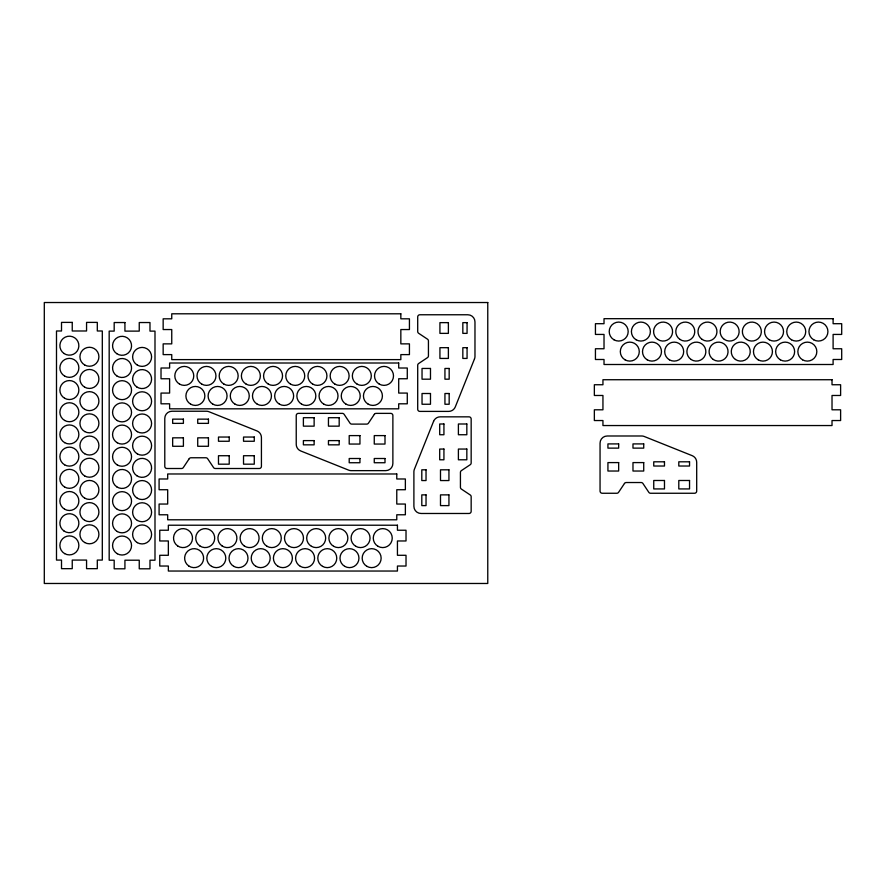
<?xml version="1.0" encoding="UTF-8"?>
<svg xmlns="http://www.w3.org/2000/svg" width="886" height="886" viewBox="0 0 886 886"><rect width="100%" height="100%" fill="white"/><g stroke="black" fill="none" stroke-linecap="round" stroke-linejoin="round"><path stroke-width="1.33" d="M433.575 421.337L414.404 469.248A7.154 7.154 0 0 0 413.895 471.917L413.895 506.327A7.154 7.154 0 0 0 421.06 513.481L469.026 513.481A2.149 2.149 0 0 0 471.164 511.344L471.164 496.736A2.149 2.149 0 0 0 470.211 494.953L461.385 489.072A2.149 2.149 0 0 1 460.432 487.278L460.432 472.393A2.149 2.149 0 0 1 461.385 470.61L470.211 464.729A2.149 2.149 0 0 0 471.164 462.935L471.164 418.989A2.149 2.149 0 0 0 469.026 416.841L440.22 416.841A7.154 7.154 0 0 0 433.575 421.337M474.464 358.985L455.293 406.907A7.154 7.154 0 0 1 448.648 411.403L419.853 411.403A2.149 2.149 0 0 1 417.705 409.254L417.705 365.298A2.149 2.149 0 0 1 418.657 363.515L427.484 357.634A2.149 2.149 0 0 0 428.436 355.84L428.436 340.966A2.149 2.149 0 0 0 427.484 339.172L418.657 333.291A2.149 2.149 0 0 1 417.705 331.508L417.705 316.9A2.149 2.149 0 0 1 419.853 314.763L467.819 314.763A7.154 7.154 0 0 1 474.974 321.917L474.974 356.327A7.154 7.154 0 0 1 474.464 358.985M189.205 458.726L183.324 467.553A2.149 2.149 0 0 1 181.53 468.506L166.933 468.506A2.149 2.149 0 0 1 164.785 466.357L164.785 418.391A7.154 7.154 0 0 1 171.939 411.237L206.36 411.237A7.154 7.154 0 0 1 209.018 411.746L256.929 430.906A7.154 7.154 0 0 1 261.425 437.562L261.425 466.357A2.149 2.149 0 0 1 259.288 468.506L215.331 468.506A2.149 2.149 0 0 1 213.548 467.553L207.656 458.726A2.149 2.149 0 0 0 205.873 457.763L190.988 457.763A2.149 2.149 0 0 0 189.205 458.726M374.346 414.327L368.454 423.154A2.149 2.149 0 0 1 366.671 424.106L351.786 424.106A2.149 2.149 0 0 1 350.003 423.154L344.122 414.327A2.149 2.149 0 0 0 342.328 413.374L298.383 413.374A2.149 2.149 0 0 0 296.234 415.523L296.234 444.318A7.154 7.154 0 0 0 300.731 450.963L348.641 470.134A7.154 7.154 0 0 0 351.299 470.643L385.72 470.643A7.154 7.154 0 0 0 392.875 463.489L392.875 415.523A2.149 2.149 0 0 0 390.726 413.374L376.129 413.374A2.149 2.149 0 0 0 374.346 414.327M624.475 483.479L618.583 492.306A2.149 2.149 0 0 1 616.8 493.258L602.203 493.258A2.149 2.149 0 0 1 600.055 491.121L600.055 443.155A7.154 7.154 0 0 1 607.209 435.99L641.63 435.99A7.154 7.154 0 0 1 644.288 436.499L692.199 455.67A7.154 7.154 0 0 1 696.695 462.315L696.695 491.121A2.149 2.149 0 0 1 694.546 493.258L650.601 493.258A2.149 2.149 0 0 1 648.807 492.306L642.926 483.479A2.149 2.149 0 0 0 641.143 482.527L626.258 482.527A2.149 2.149 0 0 0 624.475 483.479M487.765 302.525L44.3 302.525L44.3 583.475L487.765 583.475L487.765 302.525M400.837 313.799L171.751 313.799L171.751 318.816L163.157 318.816L163.157 329.548L171.751 329.548L171.751 343.868L163.157 343.868L163.157 354.61L171.751 354.61L171.751 359.616L400.837 359.616L400.837 354.61L409.432 354.61L409.432 343.868L400.837 343.868L400.837 329.548L409.432 329.548L409.432 318.816L400.837 318.816L400.837 313.799M833.106 318.683L604.019 318.683L604.019 323.7L595.436 323.7L595.436 334.432L604.019 334.432L604.019 348.752L595.436 348.752L595.436 359.495L604.019 359.495L604.019 364.5L833.106 364.5L833.106 359.495L841.7 359.495L841.7 348.752L833.106 348.752L833.106 334.432L841.7 334.432L841.7 323.7L833.106 323.7L833.106 318.683M72.242 322.393L61.511 322.393L61.511 330.987L56.494 330.987L56.494 560.074L61.511 560.074L61.511 568.668L72.242 568.668L72.242 560.074L86.562 560.074L86.562 568.668L97.305 568.668L97.305 560.074L102.311 560.074L102.311 330.987L97.305 330.987L97.305 322.393L86.562 322.393L86.562 330.987L72.242 330.987L72.242 322.393M124.926 322.537L114.183 322.537L114.183 331.12L109.177 331.12L109.177 560.207L114.183 560.207L114.183 568.801L124.926 568.801L124.926 560.207L139.246 560.207L139.246 568.801L149.978 568.801L149.978 560.207L154.995 560.207L154.995 331.12L149.978 331.12L149.978 322.537L139.246 322.537L139.246 331.12L124.926 331.12L124.926 322.537M448.382 322.637L439.932 322.637L439.932 333.369L448.382 333.369L448.382 322.637M467.066 322.637L462.835 322.637L462.835 333.369L467.066 333.369L467.066 322.637M448.382 347.689L439.932 347.689L439.932 358.431L448.382 358.431L448.382 347.689M467.066 347.689L462.835 347.689L462.835 358.431L467.066 358.431L467.066 347.689M398.7 363.005L169.614 363.005L169.614 368.011L161.019 368.011L161.019 378.754L169.614 378.754L169.614 393.074L161.019 393.074L161.019 403.806L169.614 403.806L169.614 408.823L398.7 408.823L398.7 403.806L407.283 403.806L407.283 393.074L398.7 393.074L398.7 378.754L407.283 378.754L407.283 368.011L398.7 368.011L398.7 363.005M430.485 368.454L422.035 368.454L422.035 379.186L430.485 379.186L430.485 368.454M449.169 368.454L444.938 368.454L444.938 379.186L449.169 379.186L449.169 368.454M832.02 379.729L602.945 379.729L602.945 384.745L594.351 384.745L594.351 395.477L602.945 395.477L602.945 409.797L594.351 409.797L594.351 420.54L602.945 420.54L602.945 425.546L832.02 425.546L832.02 420.54L840.615 420.54L840.615 409.797L832.02 409.797L832.02 395.477L840.615 395.477L840.615 384.745L832.02 384.745L832.02 379.729M430.485 393.506L422.035 393.506L422.035 404.249L430.485 404.249L430.485 393.506M449.169 393.506L444.938 393.506L444.938 404.249L449.169 404.249L449.169 393.506M314.131 417.705L303.389 417.705L303.389 426.155L314.131 426.155L314.131 417.705M339.183 417.705L328.451 417.705L328.451 426.155L339.183 426.155L339.183 417.705M183.402 419.144L172.659 419.144L172.659 423.364L183.402 423.364L183.402 419.144M208.454 419.144L197.722 419.144L197.722 423.364L208.454 423.364L208.454 419.144M443.93 423.995L439.7 423.995L439.7 434.738L443.93 434.738L443.93 423.995M466.833 423.995L458.394 423.995L458.394 434.738L466.833 434.738L466.833 423.995M359.949 435.602L349.206 435.602L349.206 444.052L359.949 444.052L359.949 435.602M385 435.602L374.257 435.602L374.257 444.052L385 444.052L385 435.602M229.219 437.042L218.477 437.042L218.477 441.261L229.219 441.261L229.219 437.042M254.271 437.042L243.528 437.042L243.528 441.261L254.271 441.261L254.271 437.042M183.402 437.828L172.659 437.828L172.659 446.278L183.402 446.278L183.402 437.828M208.454 437.828L197.722 437.828L197.722 446.278L208.454 446.278L208.454 437.828M314.131 440.608L303.389 440.608L303.389 444.838L314.131 444.838L314.131 440.608M339.183 440.608L328.451 440.608L328.451 444.838L339.183 444.838L339.183 440.608M618.661 443.908L607.929 443.908L607.929 448.128L618.661 448.128L618.661 443.908M643.723 443.908L632.981 443.908L632.981 448.128L643.723 448.128L643.723 443.908M443.93 449.058L439.7 449.058L439.7 459.79L443.93 459.79L443.93 449.058M466.833 449.058L458.394 449.058L458.394 459.79L466.833 459.79L466.833 449.058M229.219 455.725L218.477 455.725L218.477 464.175L229.219 464.175L229.219 455.725M254.271 455.725L243.528 455.725L243.528 464.175L254.271 464.175L254.271 455.725M359.949 458.505L349.206 458.505L349.206 462.736L359.949 462.736L359.949 458.505M385 458.505L374.257 458.505L374.257 462.736L385 462.736L385 458.505M664.478 461.805L653.746 461.805L653.746 466.025L664.478 466.025L664.478 461.805M689.541 461.805L678.798 461.805L678.798 466.025L689.541 466.025L689.541 461.805M618.661 462.592L607.929 462.592L607.929 471.031L618.661 471.031L618.661 462.592M643.723 462.592L632.981 462.592L632.981 471.031L643.723 471.031L643.723 462.592M426.033 469.813L421.802 469.813L421.802 480.555L426.033 480.555L426.033 469.813M448.936 469.813L440.497 469.813L440.497 480.555L448.936 480.555L448.936 469.813M396.773 473.977L167.687 473.977L167.687 478.983L159.092 478.983L159.092 489.725L167.687 489.725L167.687 504.045L159.092 504.045L159.092 514.777L167.687 514.777L167.687 519.794L396.773 519.794L396.773 514.777L405.367 514.777L405.367 504.045L396.773 504.045L396.773 489.725L405.367 489.725L405.367 478.983L396.773 478.983L396.773 473.977M664.478 480.489L653.746 480.489L653.746 488.928L664.478 488.928L664.478 480.489M689.541 480.489L678.798 480.489L678.798 488.928L689.541 488.928L689.541 480.489M426.033 494.875L421.802 494.875L421.802 505.607L426.033 505.607L426.033 494.875M448.936 494.875L440.497 494.875L440.497 505.607L448.936 505.607L448.936 494.875M397.437 525.221L168.351 525.221L168.351 530.238L159.757 530.238L159.757 540.969L168.351 540.969L168.351 555.289L159.757 555.289L159.757 566.032L168.351 566.032L168.351 571.038L397.437 571.038L397.437 566.032L406.021 566.032L406.021 555.289L397.437 555.289L397.437 540.969L406.021 540.969L406.021 530.238L397.437 530.238L397.437 525.221M713.252 359.472A9.48 9.48 0 0 0 728.026 352.296A9.48 9.48 0 0 0 714.426 343.081A9.48 9.48 0 0 0 713.252 359.472M724.349 339.427A9.48 9.48 0 0 0 739.123 332.25A9.48 9.48 0 0 0 725.523 323.036A9.48 9.48 0 0 0 724.349 339.427M746.544 339.427A9.48 9.48 0 0 0 761.318 332.25A9.48 9.48 0 0 0 747.706 323.036A9.48 9.48 0 0 0 746.544 339.427M802.594 359.827A9.48 9.48 0 0 0 816.826 351.62A9.48 9.48 0 0 0 802.594 343.403A9.48 9.48 0 0 0 802.594 359.827M702.155 339.427A9.48 9.48 0 0 0 716.929 332.25A9.48 9.48 0 0 0 703.329 323.036A9.48 9.48 0 0 0 702.155 339.427M780.4 359.827A9.48 9.48 0 0 0 794.631 351.62A9.48 9.48 0 0 0 780.4 343.403A9.48 9.48 0 0 0 780.4 359.827M679.961 339.427A9.48 9.48 0 0 0 694.735 332.25A9.48 9.48 0 0 0 681.135 323.036A9.48 9.48 0 0 0 679.961 339.427M625.051 359.827A9.48 9.48 0 0 0 639.282 351.62A9.48 9.48 0 0 0 625.051 343.403A9.48 9.48 0 0 0 625.051 359.827M647.245 359.827A9.48 9.48 0 0 0 661.477 351.62A9.48 9.48 0 0 0 647.245 343.403A9.48 9.48 0 0 0 647.245 359.827M669.439 359.827A9.48 9.48 0 0 0 683.671 351.62A9.48 9.48 0 0 0 669.439 343.403A9.48 9.48 0 0 0 669.439 359.827M691.058 359.472A9.48 9.48 0 0 0 705.832 352.296A9.48 9.48 0 0 0 692.232 343.081A9.48 9.48 0 0 0 691.058 359.472M735.446 359.472A9.48 9.48 0 0 0 750.22 352.296A9.48 9.48 0 0 0 736.62 343.081A9.48 9.48 0 0 0 735.446 359.472M813.691 339.781A9.48 9.48 0 0 0 827.923 331.574A9.48 9.48 0 0 0 813.691 323.357A9.48 9.48 0 0 0 813.691 339.781M791.497 339.781A9.48 9.48 0 0 0 805.728 331.574A9.48 9.48 0 0 0 791.497 323.357A9.48 9.48 0 0 0 791.497 339.781M769.303 339.781A9.48 9.48 0 0 0 783.534 331.574A9.48 9.48 0 0 0 769.303 323.357A9.48 9.48 0 0 0 769.303 339.781M657.766 339.427A9.48 9.48 0 0 0 672.552 332.25A9.48 9.48 0 0 0 658.94 323.036A9.48 9.48 0 0 0 657.766 339.427M636.148 339.781A9.48 9.48 0 0 0 650.379 331.574A9.48 9.48 0 0 0 636.148 323.357A9.48 9.48 0 0 0 636.148 339.781M613.954 339.781A9.48 9.48 0 0 0 628.185 331.574A9.48 9.48 0 0 0 613.954 323.357A9.48 9.48 0 0 0 613.954 339.781M758.206 359.827A9.48 9.48 0 0 0 772.437 351.62A9.48 9.48 0 0 0 758.206 343.403A9.48 9.48 0 0 0 758.206 359.827M323.8 404.149A9.48 9.48 0 0 0 338.02 395.931A9.48 9.48 0 0 0 323.8 387.725A9.48 9.48 0 0 0 323.8 404.149M179.548 384.103A9.48 9.48 0 0 0 193.768 375.885A9.48 9.48 0 0 0 179.548 367.679A9.48 9.48 0 0 0 179.548 384.103M201.742 384.103A9.48 9.48 0 0 0 215.962 375.885A9.48 9.48 0 0 0 201.742 367.679A9.48 9.48 0 0 0 201.742 384.103M223.925 384.103A9.48 9.48 0 0 0 238.157 375.885A9.48 9.48 0 0 0 223.925 367.679A9.48 9.48 0 0 0 223.925 384.103M334.897 384.103A9.48 9.48 0 0 0 349.117 375.885A9.48 9.48 0 0 0 334.897 367.679A9.48 9.48 0 0 0 334.897 384.103M357.08 384.103A9.48 9.48 0 0 0 371.312 375.885A9.48 9.48 0 0 0 357.08 367.679A9.48 9.48 0 0 0 357.08 384.103M379.274 384.103A9.48 9.48 0 0 0 393.506 375.885A9.48 9.48 0 0 0 379.274 367.679A9.48 9.48 0 0 0 379.274 384.103M301.605 404.149A9.48 9.48 0 0 0 315.837 395.931A9.48 9.48 0 0 0 301.605 387.725A9.48 9.48 0 0 0 301.605 404.149M257.217 404.149A9.48 9.48 0 0 0 271.448 395.931A9.48 9.48 0 0 0 257.217 387.725A9.48 9.48 0 0 0 257.217 404.149M235.023 404.149A9.48 9.48 0 0 0 249.254 395.931A9.48 9.48 0 0 0 235.023 387.725A9.48 9.48 0 0 0 235.023 404.149M212.839 404.149A9.48 9.48 0 0 0 227.06 395.931A9.48 9.48 0 0 0 212.839 387.725A9.48 9.48 0 0 0 212.839 404.149M190.645 404.149A9.48 9.48 0 0 0 204.865 395.931A9.48 9.48 0 0 0 190.645 387.725A9.48 9.48 0 0 0 190.645 404.149M246.12 384.103A9.48 9.48 0 0 0 260.351 375.885A9.48 9.48 0 0 0 246.12 367.679A9.48 9.48 0 0 0 246.12 384.103M345.994 404.149A9.48 9.48 0 0 0 360.214 395.931A9.48 9.48 0 0 0 345.994 387.725A9.48 9.48 0 0 0 345.994 404.149M268.314 384.103A9.48 9.48 0 0 0 282.545 375.885A9.48 9.48 0 0 0 268.314 367.679A9.48 9.48 0 0 0 268.314 384.103M368.177 404.149A9.48 9.48 0 0 0 382.409 395.931A9.48 9.48 0 0 0 368.177 387.725A9.48 9.48 0 0 0 368.177 404.149M312.703 384.103A9.48 9.48 0 0 0 326.934 375.885A9.48 9.48 0 0 0 312.703 367.679A9.48 9.48 0 0 0 312.703 384.103M290.508 384.103A9.48 9.48 0 0 0 304.74 375.885A9.48 9.48 0 0 0 290.508 367.679A9.48 9.48 0 0 0 290.508 384.103M279.411 404.149A9.48 9.48 0 0 0 293.643 395.931A9.48 9.48 0 0 0 279.411 387.725A9.48 9.48 0 0 0 279.411 404.149M322.537 566.364A9.48 9.48 0 0 0 336.758 558.147A9.48 9.48 0 0 0 322.537 549.94A9.48 9.48 0 0 0 322.537 566.364M177.709 545.964A9.48 9.48 0 0 0 192.483 538.788A9.48 9.48 0 0 0 178.883 529.573A9.48 9.48 0 0 0 177.709 545.964M199.904 545.964A9.48 9.48 0 0 0 214.678 538.788A9.48 9.48 0 0 0 201.078 529.573A9.48 9.48 0 0 0 199.904 545.964M222.098 545.964A9.48 9.48 0 0 0 236.872 538.788A9.48 9.48 0 0 0 223.261 529.573A9.48 9.48 0 0 0 222.098 545.964M333.634 546.319A9.48 9.48 0 0 0 347.855 538.112A9.48 9.48 0 0 0 333.634 529.894A9.48 9.48 0 0 0 333.634 546.319M355.818 546.319A9.48 9.48 0 0 0 370.049 538.112A9.48 9.48 0 0 0 355.818 529.894A9.48 9.48 0 0 0 355.818 546.319M378.012 546.319A9.48 9.48 0 0 0 392.243 538.112A9.48 9.48 0 0 0 378.012 529.894A9.48 9.48 0 0 0 378.012 546.319M300.343 566.364A9.48 9.48 0 0 0 314.574 558.147A9.48 9.48 0 0 0 300.343 549.94A9.48 9.48 0 0 0 300.343 566.364M255.954 566.364A9.48 9.48 0 0 0 270.186 558.147A9.48 9.48 0 0 0 255.954 549.94A9.48 9.48 0 0 0 255.954 566.364M233.76 566.364A9.48 9.48 0 0 0 247.991 558.147A9.48 9.48 0 0 0 233.76 549.94A9.48 9.48 0 0 0 233.76 566.364M211.566 566.364A9.48 9.48 0 0 0 225.797 558.147A9.48 9.48 0 0 0 211.566 549.94A9.48 9.48 0 0 0 211.566 566.364M188.807 566.01A9.48 9.48 0 0 0 203.581 558.833A9.48 9.48 0 0 0 189.981 549.619A9.48 9.48 0 0 0 188.807 566.01M244.281 545.964A9.48 9.48 0 0 0 259.066 538.788A9.48 9.48 0 0 0 245.455 529.573A9.48 9.48 0 0 0 244.281 545.964M344.732 566.364A9.48 9.48 0 0 0 358.952 558.147A9.48 9.48 0 0 0 344.732 549.94A9.48 9.48 0 0 0 344.732 566.364M267.051 546.319A9.48 9.48 0 0 0 281.283 538.112A9.48 9.48 0 0 0 267.051 529.894A9.48 9.48 0 0 0 267.051 546.319M366.915 566.364A9.48 9.48 0 0 0 381.146 558.147A9.48 9.48 0 0 0 366.915 549.94A9.48 9.48 0 0 0 366.915 566.364M311.44 546.319A9.48 9.48 0 0 0 325.671 538.112A9.48 9.48 0 0 0 311.44 529.894A9.48 9.48 0 0 0 311.44 546.319M289.246 546.319A9.48 9.48 0 0 0 303.477 538.112A9.48 9.48 0 0 0 289.246 529.894A9.48 9.48 0 0 0 289.246 546.319M278.149 566.364A9.48 9.48 0 0 0 292.38 558.147A9.48 9.48 0 0 0 278.149 549.94A9.48 9.48 0 0 0 278.149 566.364M137.363 409.498A9.48 9.48 0 0 0 151.595 401.28A9.48 9.48 0 0 0 137.363 393.063A9.48 9.48 0 0 0 137.363 409.498M117.317 553.75A9.48 9.48 0 0 0 131.549 545.532A9.48 9.48 0 0 0 117.317 537.315A9.48 9.48 0 0 0 117.317 553.75M117.317 531.556A9.48 9.48 0 0 0 131.549 523.338A9.48 9.48 0 0 0 117.317 515.131A9.48 9.48 0 0 0 117.317 531.556M117.317 509.361A9.48 9.48 0 0 0 131.549 501.144A9.48 9.48 0 0 0 117.317 492.937A9.48 9.48 0 0 0 117.317 509.361M117.317 398.401A9.48 9.48 0 0 0 131.549 390.183A9.48 9.48 0 0 0 117.317 381.966A9.48 9.48 0 0 0 117.317 398.401M116.742 375.852A9.48 9.48 0 0 0 131.527 368.665A9.48 9.48 0 0 0 117.916 359.461A9.48 9.48 0 0 0 116.742 375.852M116.742 353.658A9.48 9.48 0 0 0 131.527 346.481A9.48 9.48 0 0 0 117.916 337.267A9.48 9.48 0 0 0 116.742 353.658M137.363 431.692A9.48 9.48 0 0 0 151.595 423.475A9.48 9.48 0 0 0 137.363 415.257A9.48 9.48 0 0 0 137.363 431.692M136.787 475.716A9.48 9.48 0 0 0 151.561 468.539A9.48 9.48 0 0 0 137.961 459.325A9.48 9.48 0 0 0 136.787 475.716M137.363 498.264A9.48 9.48 0 0 0 151.595 490.058A9.48 9.48 0 0 0 137.363 481.84A9.48 9.48 0 0 0 137.363 498.264M137.363 520.459A9.48 9.48 0 0 0 151.595 512.241A9.48 9.48 0 0 0 137.363 504.034A9.48 9.48 0 0 0 137.363 520.459M137.363 542.653A9.48 9.48 0 0 0 151.595 534.435A9.48 9.48 0 0 0 137.363 526.218A9.48 9.48 0 0 0 137.363 542.653M116.742 486.813A9.48 9.48 0 0 0 131.527 479.636A9.48 9.48 0 0 0 117.916 470.422A9.48 9.48 0 0 0 116.742 486.813M136.787 386.949A9.48 9.48 0 0 0 151.561 379.762A9.48 9.48 0 0 0 137.961 370.558A9.48 9.48 0 0 0 136.787 386.949M117.317 464.973A9.48 9.48 0 0 0 131.549 456.766A9.48 9.48 0 0 0 117.317 448.549A9.48 9.48 0 0 0 117.317 464.973M137.363 365.11A9.48 9.48 0 0 0 151.595 356.892A9.48 9.48 0 0 0 137.363 348.685A9.48 9.48 0 0 0 137.363 365.11M117.317 420.595A9.48 9.48 0 0 0 131.549 412.378A9.48 9.48 0 0 0 117.317 404.16A9.48 9.48 0 0 0 117.317 420.595M117.317 442.79A9.48 9.48 0 0 0 131.549 434.572A9.48 9.48 0 0 0 117.317 426.354A9.48 9.48 0 0 0 117.317 442.79M137.363 453.887A9.48 9.48 0 0 0 151.595 445.669A9.48 9.48 0 0 0 137.363 437.451A9.48 9.48 0 0 0 137.363 453.887M84.679 453.743A9.48 9.48 0 0 0 98.911 445.536A9.48 9.48 0 0 0 84.679 437.319A9.48 9.48 0 0 0 84.679 453.743M64.634 442.646A9.48 9.48 0 0 0 78.865 434.439A9.48 9.48 0 0 0 64.634 426.221A9.48 9.48 0 0 0 64.634 442.646M64.634 420.462A9.48 9.48 0 0 0 78.865 412.245A9.48 9.48 0 0 0 64.634 404.027A9.48 9.48 0 0 0 64.634 420.462M84.679 364.977A9.48 9.48 0 0 0 98.911 356.759A9.48 9.48 0 0 0 84.679 348.541A9.48 9.48 0 0 0 84.679 364.977M64.634 464.84A9.48 9.48 0 0 0 78.865 456.633A9.48 9.48 0 0 0 64.634 448.416A9.48 9.48 0 0 0 64.634 464.84M84.679 387.171A9.48 9.48 0 0 0 98.911 378.953A9.48 9.48 0 0 0 84.679 370.736A9.48 9.48 0 0 0 84.679 387.171M64.634 487.034A9.48 9.48 0 0 0 78.865 478.817A9.48 9.48 0 0 0 64.634 470.61A9.48 9.48 0 0 0 64.634 487.034M84.679 542.52A9.48 9.48 0 0 0 98.911 534.302A9.48 9.48 0 0 0 84.679 526.085A9.48 9.48 0 0 0 84.679 542.52M84.679 520.326A9.48 9.48 0 0 0 98.911 512.108A9.48 9.48 0 0 0 84.679 503.89A9.48 9.48 0 0 0 84.679 520.326M84.679 498.131A9.48 9.48 0 0 0 98.911 489.914A9.48 9.48 0 0 0 84.679 481.707A9.48 9.48 0 0 0 84.679 498.131M84.679 475.937A9.48 9.48 0 0 0 98.911 467.719A9.48 9.48 0 0 0 84.679 459.513A9.48 9.48 0 0 0 84.679 475.937M84.679 431.548A9.48 9.48 0 0 0 98.911 423.342A9.48 9.48 0 0 0 84.679 415.124A9.48 9.48 0 0 0 84.679 431.548M64.058 353.525A9.48 9.48 0 0 0 78.843 346.337A9.48 9.48 0 0 0 65.232 337.134A9.48 9.48 0 0 0 64.058 353.525M64.634 376.074A9.48 9.48 0 0 0 78.865 367.856A9.48 9.48 0 0 0 64.634 359.638A9.48 9.48 0 0 0 64.634 376.074M64.634 398.268A9.48 9.48 0 0 0 78.865 390.05A9.48 9.48 0 0 0 64.634 381.833A9.48 9.48 0 0 0 64.634 398.268M64.634 509.228A9.48 9.48 0 0 0 78.865 501.011A9.48 9.48 0 0 0 64.634 492.793A9.48 9.48 0 0 0 64.634 509.228M64.058 531.057A9.48 9.48 0 0 0 78.843 523.881A9.48 9.48 0 0 0 65.232 514.677A9.48 9.48 0 0 0 64.058 531.057M64.634 553.617A9.48 9.48 0 0 0 78.865 545.399A9.48 9.48 0 0 0 64.634 537.182A9.48 9.48 0 0 0 64.634 553.617M84.679 409.365A9.48 9.48 0 0 0 98.911 401.148A9.48 9.48 0 0 0 84.679 392.93A9.48 9.48 0 0 0 84.679 409.365"/></g></svg>
